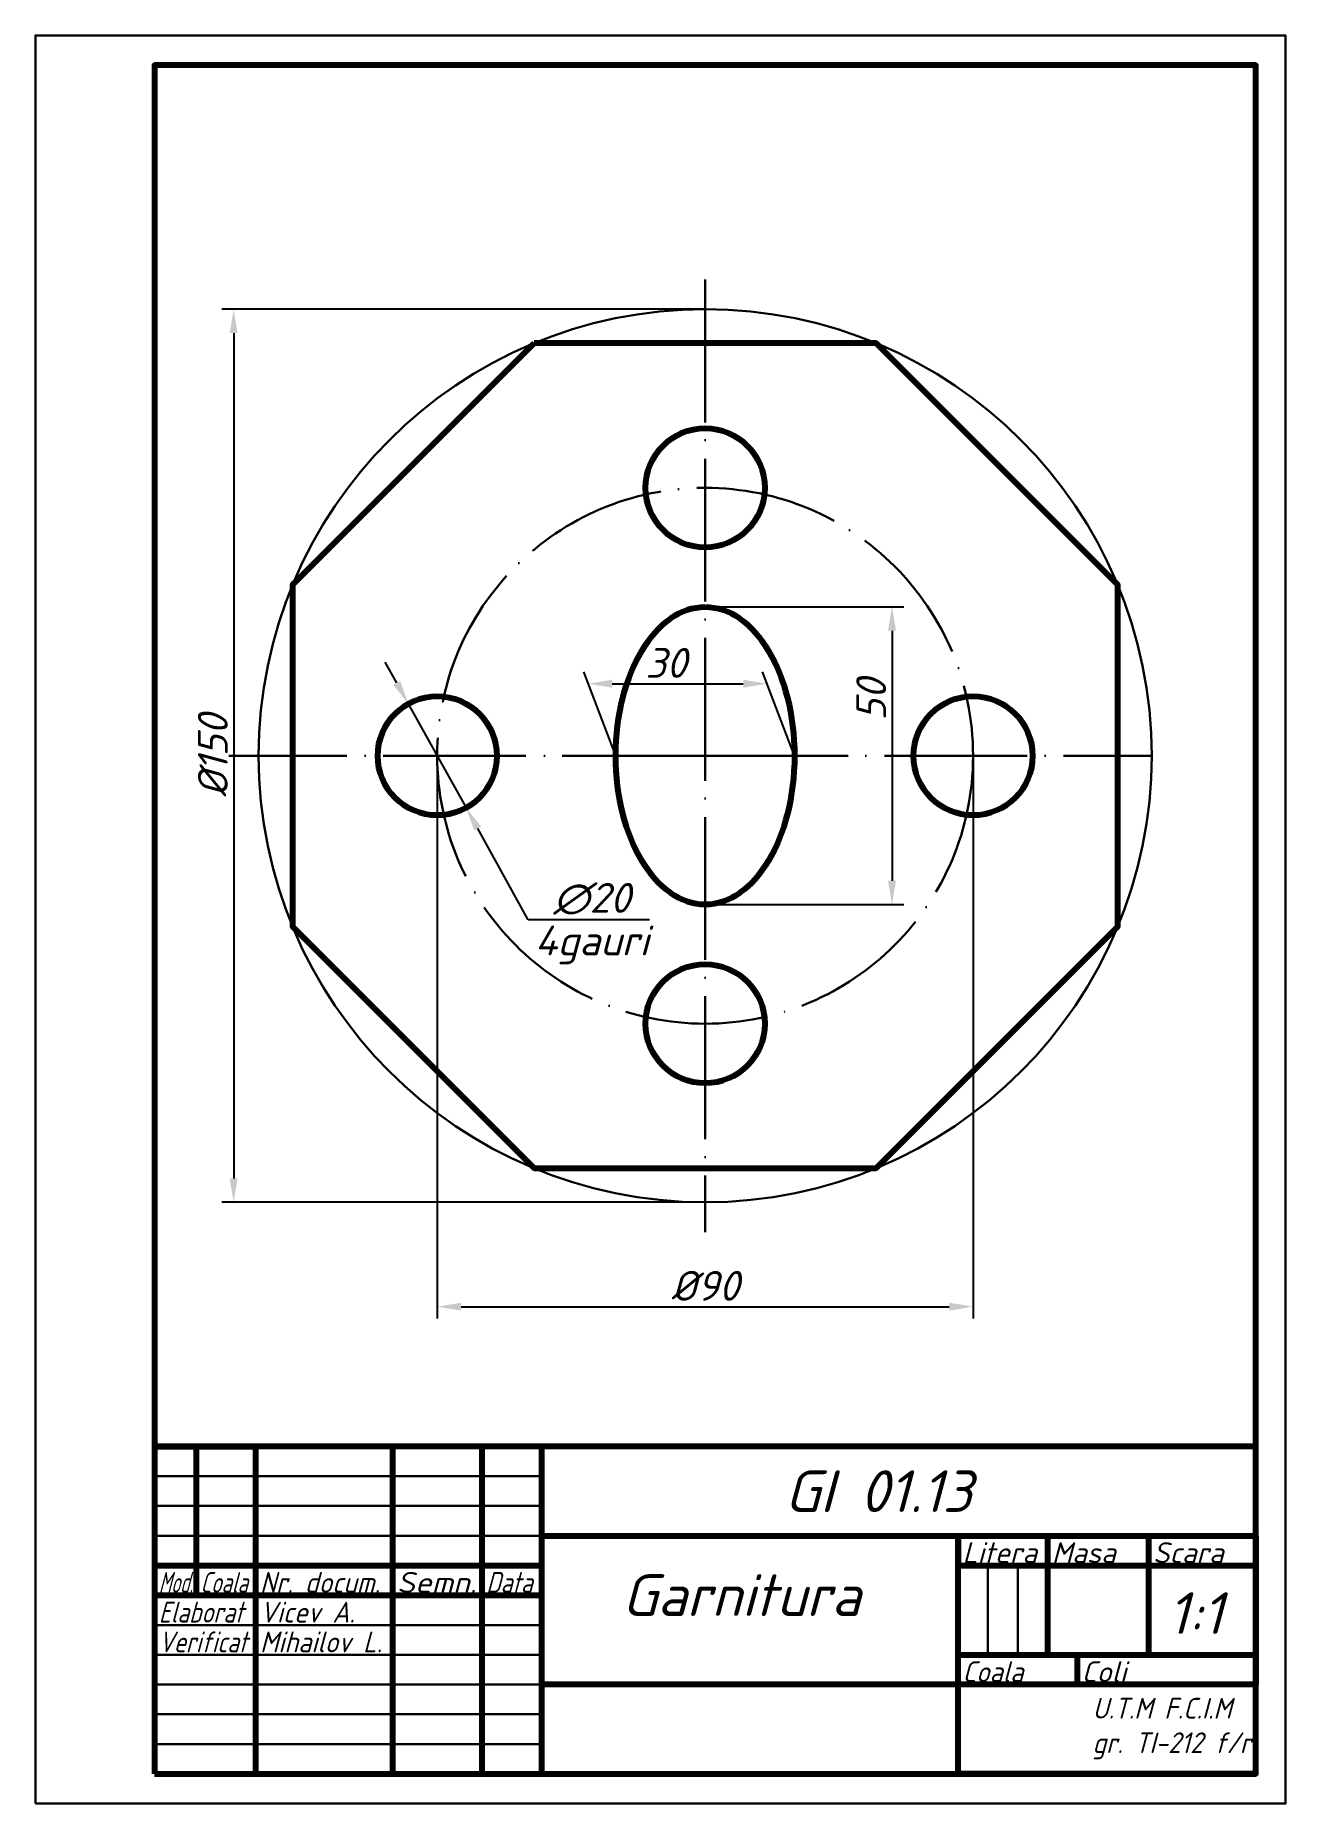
# Model space of a CAD drawing. Header units: inches. Extents: x 0 to 210, y 0 to 297.
import ezdxf
from ezdxf.enums import TextEntityAlignment as Align

# ---------------------------------------------------------------- set-up
doc = ezdxf.new("R2010")
doc.units = ezdxf.units.IN
doc.header["$MEASUREMENT"] = 0
doc.linetypes.add('ACAD_ISO04W100', pattern=[30, 24, -3, 0, -3])
for name, color, linetype, lineweight in [('axe', 130, 'ACAD_ISO04W100', 30), ('contur', 10, 'Continuous', 80), ('cote', 170, 'Continuous', 30), ('subtire', 70, 'Continuous', 30)]:
    doc.layers.add(name, color=color, linetype=linetype, lineweight=lineweight)
doc.layers.add('text', color=7, linetype='Continuous')
doc.styles.get("Standard").update_dxf_attribs({"font": 'isocpeur.ttf', "oblique": 15})
doc.dimstyles.get("Standard").update_dxf_attribs({"dimtxt": 5, "dimasz": 4, "dimexe": 2, "dimexo": 0, "dimgap": 1, "dimtad": 1, "dimtoh": 1, "dimdec": 0, "dimrnd": 0.0005, "dimzin": 0, "dimtxsty": 'Standard', "dimcen": 2.5, "dimadec": 0, "dimazin": 0, "dimtfac": 1, "dimtdec": 0, "dimtmove": 0, "dimatfit": 3, "dimldrblk": 'DOTSMALL', "dimfxl": 1, "dimtolj": 1, "dimtzin": 0, "dimlwd": 25, "dimlwe": 25, "dimarcsym": 0})

# ---------------------------------------------------------------- blocks, each defined once
blk = doc.blocks.new('*D8')
at = {"layer": 'cote', "color": 0, "lineweight": 25, "transparency": 16777216}
for p, q in [((112.5, 251), (31.31, 251)), ((33.31, 247), (33.31, 105)), ((112.5, 101), (31.31, 101))]:
    blk.add_line(p, q, dxfattribs=at)
at = {"layer": 'cote', "color": 0, "transparency": 16777216}
for points in [[(32.64, 247), (33.97, 247), (33.31, 251)], [(32.64, 105), (33.97, 105), (33.31, 101)]]:
    blk.add_solid(points, dxfattribs=at)
at = {"layer": 'Defpoints', "color": 0, "transparency": 16777216}
for p in [(112.5, 251), (33.31, 101), (112.5, 101)]:
    blk.add_point(p, dxfattribs=at)
at = {"layer": 'cote', "color": 0, "transparency": 16777216, "insert": (29.81, 176), "char_height": 5, "attachment_point": 5, "rotation": 90}
blk.add_mtext('\\A1;%%C150', dxfattribs=at)
blk = doc.blocks.new('_DotSmall')
at = {"color": 0, "linetype": 'ByBlock', "const_width": 0.5}
blk.add_lwpolyline([(-0.0625, 0, 1), (0.0625, 0, 1)], format="xyb", close=True, dxfattribs=at)
blk = doc.blocks.new('*D9')
at = {"layer": 'cote', "color": 0, "lineweight": 25, "transparency": 16777216}
for p, q in [((60.7, 188.24), (58.76, 191.73)), ((62.64, 184.74), (72.36, 167.26)), ((82.8, 148.47), (74.3, 163.76)), ((103.14, 148.47), (82.8, 148.47))]:
    blk.add_line(p, q, dxfattribs=at)
at = {"layer": 'cote', "color": 0, "transparency": 16777216}
for points in [[(61.28, 188.56), (60.12, 187.91), (62.64, 184.74)], [(74.88, 164.09), (73.72, 163.44), (72.36, 167.26)]]:
    blk.add_solid(points, dxfattribs=at)
at = {"layer": 'Defpoints', "color": 0, "transparency": 16777216}
for p in [(62.64, 184.74), (72.36, 167.26)]:
    blk.add_point(p, dxfattribs=at)
at = {"layer": 'cote', "color": 0, "transparency": 16777216, "char_height": 5, "attachment_point": 5}
for s, insert in [('\\A1;∅20', (93.47, 151.97)), ('\\A1;4gauri', (93.47, 144.22))]:
    blk.add_mtext(s, dxfattribs=dict(at, insert=insert))
blk = doc.blocks.new('*D10')
at = {"layer": 'cote', "color": 0, "lineweight": 25, "transparency": 16777216}
for p, q in [((67.5, 176), (67.5, 81.47)), ((157.5, 176), (157.5, 81.47)), ((71.5, 83.47), (153.5, 83.47))]:
    blk.add_line(p, q, dxfattribs=at)
at = {"layer": 'cote', "color": 0, "transparency": 16777216}
for points in [[(71.5, 84.14), (71.5, 82.8), (67.5, 83.47)], [(153.5, 84.14), (153.5, 82.8), (157.5, 83.47)]]:
    blk.add_solid(points, dxfattribs=at)
at = {"layer": 'Defpoints', "color": 0, "transparency": 16777216}
for p in [(67.5, 176), (157.5, 176), (157.5, 83.47)]:
    blk.add_point(p, dxfattribs=at)
at = {"layer": 'cote', "color": 0, "transparency": 16777216, "insert": (112.5, 86.97), "char_height": 5, "attachment_point": 5}
blk.add_mtext('\\A1;%%C90', dxfattribs=at)
blk = doc.blocks.new('*D11')
at = {"layer": 'cote', "color": 0, "lineweight": 25, "transparency": 16777216}
for p, q in [((112.5, 201), (145.89, 201)), ((143.89, 197), (143.89, 155)), ((112.5, 151), (145.89, 151))]:
    blk.add_line(p, q, dxfattribs=at)
at = {"layer": 'cote', "color": 0, "transparency": 16777216}
for points in [[(143.22, 197), (144.56, 197), (143.89, 201)], [(143.22, 155), (144.56, 155), (143.89, 151)]]:
    blk.add_solid(points, dxfattribs=at)
at = {"layer": 'Defpoints', "color": 0, "transparency": 16777216}
for p in [(112.5, 201), (112.5, 151), (143.89, 151)]:
    blk.add_point(p, dxfattribs=at)
at = {"layer": 'cote', "color": 0, "transparency": 16777216, "insert": (140.39, 185.41), "char_height": 5, "attachment_point": 5, "rotation": 90}
blk.add_mtext('\\A1;50', dxfattribs=at)
blk = doc.blocks.new('*D12')
at = {"layer": 'cote', "color": 0, "lineweight": 25, "transparency": 16777216}
for p, q in [((97.5, 176), (92.12, 190.1)), ((127.5, 176), (122.12, 190.1)), ((96.89, 188.1), (118.89, 188.1))]:
    blk.add_line(p, q, dxfattribs=at)
at = {"layer": 'cote', "color": 0, "transparency": 16777216}
for points in [[(96.89, 188.77), (96.89, 187.43), (92.89, 188.1)], [(118.89, 188.77), (118.89, 187.43), (122.89, 188.1)]]:
    blk.add_solid(points, dxfattribs=at)
at = {"layer": 'Defpoints', "color": 0, "transparency": 16777216}
for p in [(122.89, 188.1), (97.5, 176), (127.5, 176)]:
    blk.add_point(p, dxfattribs=at)
at = {"layer": 'cote', "color": 0, "transparency": 16777216, "insert": (105.92, 191.6), "char_height": 5, "attachment_point": 5}
blk.add_mtext('\\A1;30', dxfattribs=at)

msp = doc.modelspace()

# ---------------------------------------------------------------- linework, layer by layer
at = {"layer": 'axe'}
for p, q in [((112.5, 256), (112.5, 96)), ((112.5, 176), (32.5, 176)), ((112.5, 176), (187.5, 176))]:
    msp.add_line(p, q, dxfattribs=at)
msp.add_circle((112.5, 176), 45, dxfattribs=at)
at = {"layer": 'contur'}
for p, q in [((20, 60), (27, 60)), ((27, 60), (27, 35)), ((27, 60), (37, 60)), ((37, 60), (37, 5)), ((60, 60), (60, 5)), ((75, 60), (75, 5)), ((85, 60), (85, 5)), ((85, 60), (85, 45)), ((85, 45), (205, 45)), ((155, 5), (155, 45)), ((155, 45), (170, 45)), ((155, 45), (155, 40)), ((170, 45), (170, 25)), ((187, 25), (187, 45)), ((205, 45), (205, 20)), ((20, 40), (85, 40)), ((155, 40), (205, 40)), ((20, 35), (85, 35)), ((155, 25), (205, 25)), ((170, 25), (175, 25)), ((175, 25), (175, 20)), ((205, 20), (85, 20)), ((205, 5), (155, 5))]:
    msp.add_line(p, q, dxfattribs=at)
for points in [[(20, 5), (205, 5), (205, 292), (20, 292)], [(83.8, 245.29), (43.21, 204.7), (43.21, 147.3), (83.8, 106.71), (141.2, 106.71), (181.79, 147.3), (181.79, 204.7), (141.2, 245.29)], [(20, 5), (205, 5), (205, 60), (20, 60)]]:
    msp.add_lwpolyline(points, close=True, dxfattribs=at)
for centre in [(112.5, 221), (67.5, 176), (157.5, 176), (112.5, 131)]:
    msp.add_circle(centre, 10, dxfattribs=at)
msp.add_ellipse((112.5, 176), major_axis=(0, 25), ratio=0.6, dxfattribs=at)
at = {"layer": 'subtire'}
for p, q in [((20, 55), (85, 55)), ((20, 50), (85, 50)), ((20, 50), (85, 50)), ((20, 45), (85, 45)), ((160, 40), (160, 25)), ((165, 25), (165, 40)), ((20, 30), (85, 30)), ((20, 25), (85, 25)), ((20, 20), (85, 20)), ((20, 15), (85, 15)), ((20, 10), (85, 10))]:
    msp.add_line(p, q, dxfattribs=at)
msp.add_lwpolyline([(0, 0), (210, 0), (210, 297), (0, 297)], close=True, dxfattribs=at)
msp.add_circle((112.5, 176), 75, dxfattribs=at)

# ---------------------------------------------------------------- texts
at = {"layer": 'text', "oblique": 15}
for s, p in [('GI 01.13', (141.58, 48.98)), ('Garnitura', (118.58, 31.52))]:
    msp.add_text(s, height=7, dxfattribs=at).set_placement(p, align=Align.CENTER)
at = {"layer": 'text', "attachment_point": 1}
for s, width, gutter_width, insert, char_height in [('Litera', 7, 1, (155.73, 43.91), 3.5), ('{\\W1;Masa}', 15.8584, 1, (170.73, 43.91), 3.5), ('{\\W1;Scara}', 16.8174, 1, (187.73, 43.91), 3.5), ('{\\W0.6;Mod.}', 7, 1, (20.73, 38.91), 3.5), ('{\\W0.7;Coala}', 7, 1, (27.73, 38.91), 3.5), ('{\\W0.9;Nr. docum.}', 21.9529, 1, (37.73, 38.91), 3.5), ('{\\W1.1;Semn.}', 13.9347, 1, (60.73, 38.91), 3.5), ('{\\W0.8;Data}', 7, 1, (75.73, 38.91), 3.5), ('{\\W0.8;Elaborat}', 15.6499, 1, (20.73, 33.91), 3.5), ('\\pt3.5;{\\W0.9;Vicev A.}', 21.6846, 1, (37.73, 33.91), 3.5), ('1:1', 18, 35, (190.19, 35.5), 7), ('{\\W0.8;Verificat}', 7, 1, (20.73, 28.91), 3.5), ('{\\W0.9;Mihailov L.}', 21.4269, 1, (37.73, 28.91), 3.5), ('{\\W0.9;Coala}', 18.4636, 1, (155.73, 23.91), 3.5), ('{\\W1;Coli}', 14.0626, 1, (175.73, 23.91), 3.5), ('{\\W0.9;U.T.M F.C.I.M\\P\\pt0;gr. TI-212 f/r}', 30.9368, 30.41, (177.55, 17.76), 3.4755)]:
    msp.add_mtext_dynamic_manual_height_columns(s, width=width, gutter_width=gutter_width, heights=[0], dxfattribs=dict(at, insert=insert, char_height=char_height))

# ---------------------------------------------------------------- dimensions: what is measured, and where the dimension line sits
at = {"layer": 'cote'}
dim = msp.add_linear_dim(base=(33.31, 101), p1=(112.5, 251), p2=(112.5, 101), angle=90, text='%%C<>', dimstyle='Standard', dxfattribs=at)
dim.commit()
dim.dimension.update_dxf_attribs({"geometry": '*D8', "text_midpoint": (29.81, 176)})
dim = msp.add_linear_dim(base=(143.89, 151), p1=(112.5, 201), p2=(112.5, 151), angle=90, dimstyle='Standard', dxfattribs=at)
dim.commit()
dim.dimension.update_dxf_attribs({"geometry": '*D11', "text_midpoint": (143.89, 185.41), "dimtype": 160})
dim = msp.add_linear_dim(base=(122.89, 188.1), p1=(97.5, 176), p2=(127.5, 176), dimstyle='Standard', dxfattribs=at)
dim.commit()
dim.dimension.update_dxf_attribs({"geometry": '*D12', "text_midpoint": (105.92, 188.1), "dimtype": 160})
dim = msp.add_diameter_dim_2p(p1=(62.64, 184.74), p2=(72.36, 167.26), text='<>\\X4gauri', dimstyle='Standard', dxfattribs=at)
dim.commit()
dim.dimension.update_dxf_attribs({"geometry": '*D9', "text_midpoint": (93.47, 148.47)})
dim = msp.add_linear_dim(base=(157.5, 83.47), p1=(67.5, 176), p2=(157.5, 176), text='%%C<>', dimstyle='Standard', dxfattribs=at)
dim.commit()
dim.dimension.update_dxf_attribs({"geometry": '*D10', "text_midpoint": (112.5, 86.97)})

doc.saveas('drawing.dxf')
